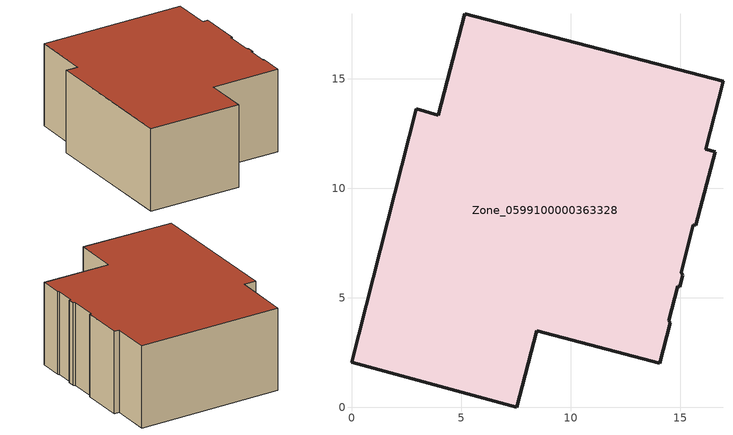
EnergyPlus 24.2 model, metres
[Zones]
Zone_0599100000363328
 floor ground (C_G): 8.46,3.5 7.54,0 0,2.06 2.94,13.63 3.96,13.34 5.18,17.99 16.96,14.89 16.17,11.8 16.61,11.69 15.72,8.33 15.61,8.35 15.05,6.17 15.12,6.03 14.98,5.51 14.89,5.55 14.47,3.95 14.55,3.87 14.07,2.03 z0
 wall outside (C_F): 16.17,11.8 16.96,14.89 5.18,17.99 3.96,13.34 2.94,13.63 0,2.06 7.54,0 8.46,3.5 14.07,2.03 14.55,3.87 14.47,3.95 14.89,5.55 14.98,5.51 15.12,6.03 15.05,6.17 15.61,8.35 15.72,8.33 16.61,11.69 16.17,11.8 z0:6.96
 roof outside (C_R): 15.61,8.35 15.72,8.33 16.61,11.69 16.17,11.8 16.96,14.89 5.18,17.99 3.96,13.34 2.94,13.63 0,2.06 7.54,0 8.46,3.5 14.07,2.03 14.55,3.87 14.47,3.95 14.89,5.55 14.98,5.51 15.12,6.03 15.05,6.17 z6.96
[BUILDING]
Pand.0599100000363328: North Axis=0; Terrain=City; Loads Convergence Tolerance Value=0.04; Temperature Convergence Tolerance Value=0.4; Solar Distribution=FullExterior; Maximum Number of Warmup Days=25; Minimum Number of Warmup Days=1
[Site:Location]
Rotterdam.The.Hague.AP_ZH_NLD Design_Conditions: Latitude=51.96; Longitude=4.45; Time Zone=1; Elevation=-4.5
[SITE:GROUNDTEMPERATURE:BUILDINGSURFACE]
18, 18, 18, 18, 18, 18, 18, 18, 18, 18, 18, 18
[MATERIAL] Thermal Absorptance=0.9; Solar Absorptance=0.7; Visible Absorptance=0.7
Name | Roughness | Thickness | Conductivity | Density | Specific Heat
G.D.1992-2005 | MediumSmooth | 0.15 | 0.06 | 540 | 1210
F.D.1992-2005 | Rough | 0.3 | 0.12 | 1920 | 840
R.D.1992-2005 | MediumRough | 0.2 | 0.08 | 1500 | 1000
[CONSTRUCTION]
C_G: G.D.1992-2005
C_F: F.D.1992-2005
C_R: R.D.1992-2005
[ZONE]
Zone_0599100000363328: Type=1; Multiplier=1; Ceiling Height=Autocalculate; Volume=Autocalculate; Floor Area=autocalculate; Part of Total Floor Area=Yes
[ZONEINFILTRATION:DESIGNFLOWRATE]
Infil_Zone_0599100000363328: Zone or ZoneList or Space or SpaceList=Zone_0599100000363328; Schedule=AlwaysOn; Design Flow Rate Calculation Method=Flow/Area; Flow Rate per Floor Area=0.0021; Constant Term Coefficient=1; Temperature Term Coefficient=0; Velocity Term Coefficient=0; Velocity Squared Term Coefficient=0
[HVACTEMPLATE:ZONE:IDEALLOADSAIRSYSTEM]
Zone_0599100000363328: Maximum Heating Supply Air Temperature=50; Minimum Cooling Supply Air Temperature=13; Maximum Heating Supply Air Humidity Ratio=0.0156; Minimum Cooling Supply Air Humidity Ratio=0.0077; Heating Limit=NoLimit; Cooling Limit=NoLimit; Dehumidification Control Type=ConstantSensibleHeatRatio; Cooling Sensible Heat Ratio=0.7; Dehumidification Setpoint=60; Humidification Control Type=None; Humidification Setpoint=30; Outdoor Air Method=None; Outdoor Air Flow Rate per Person=0.00944; Outdoor Air Flow Rate per Zone Floor Area=0; Outdoor Air Flow Rate per Zone=0; Demand Controlled Ventilation Type=None; Outdoor Air Economizer Type=NoEconomizer; Heat Recovery Type=None; Sensible Heat Recovery Effectiveness=0.7; Latent Heat Recovery Effectiveness=0.65
[ZONECONTROL:THERMOSTAT]
ThermostatControl_Zone_0599100000363328: Zone or ZoneList=Zone_0599100000363328; Control Type Schedule=DualSetpointControlType; Control 1=Thermostat_Zone_0599100000363328; Temperature Difference Between Cutout And Setpoint=0
[THERMOSTATSETPOINT:DUALSETPOINT]
Thermostat_Zone_0599100000363328: Heating Setpoint Temperature Schedule=HeatingSetpoint_Zone_0599100000363328; Cooling Setpoint Temperature Schedule=CoolingSetpoint_Zone_0599100000363328
[SCHEDULE:COMPACT]
HeatingSetpoint_Zone_0599100000363328: Through: 12/31, For: AllDays, Until: 24:00, 21
CoolingSetpoint_Zone_0599100000363328: Through: 12/31, For: AllDays, Until: 24:00, 24
DualSetpointControlType: Through: 12/31, For: AllDays, Until: 24:00, 4
AlwaysOn: Through: 12/31, For: AllDays, Until: 24:00, 1
